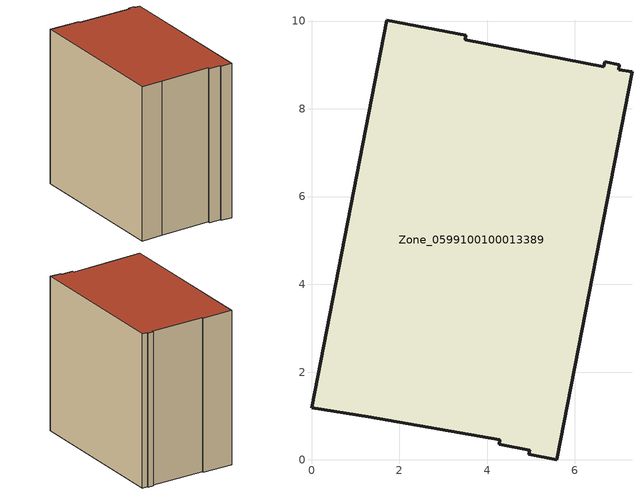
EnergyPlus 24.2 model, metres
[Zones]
Zone_0599100100013389
 floor ground (C_G): 7.02,9.01 7,8.89 7.3,8.84 5.59,0 4.95,0.12 4.97,0.22 4.27,0.36 4.29,0.46 1.29,0.98 0,1.19 1.71,10.02 3.52,9.67 3.5,9.57 6.66,8.96 6.68,9.07 z0
 wall outside (C_F): 7,8.89 7.02,9.01 6.68,9.07 6.66,8.96 3.5,9.57 3.52,9.67 1.71,10.02 0,1.19 1.29,0.98 4.29,0.46 4.27,0.36 4.97,0.22 4.95,0.12 5.59,0 7.3,8.84 7,8.89 z0:9.14
 roof outside (C_R): 7.3,8.84 7,8.89 7.02,9.01 6.68,9.07 6.66,8.96 3.5,9.57 3.52,9.67 1.71,10.02 0,1.19 1.29,0.98 4.29,0.46 4.27,0.36 4.97,0.22 4.95,0.12 5.59,0 z9.14
[BUILDING]
Pand.0599100100013389: North Axis=0; Terrain=City; Loads Convergence Tolerance Value=0.04; Temperature Convergence Tolerance Value=0.4; Solar Distribution=FullExterior; Maximum Number of Warmup Days=25; Minimum Number of Warmup Days=1
[Site:Location]
Rotterdam.The.Hague.AP_ZH_NLD Design_Conditions: Latitude=51.96; Longitude=4.45; Time Zone=1; Elevation=-4.5
[SITE:GROUNDTEMPERATURE:BUILDINGSURFACE]
18, 18, 18, 18, 18, 18, 18, 18, 18, 18, 18, 18
[MATERIAL] Thermal Absorptance=0.9; Solar Absorptance=0.7; Visible Absorptance=0.7
Name | Roughness | Thickness | Conductivity | Density | Specific Heat
G.TC.2015-2018 | MediumSmooth | 0.15 | 0.0428571 | 540 | 1210
F.TC.2015-2018 | Rough | 0.3 | 0.0666667 | 1920 | 840
R.TC.2015-2018 | MediumRough | 0.2 | 0.0333333 | 1500 | 1000
[CONSTRUCTION]
C_G: G.TC.2015-2018
C_F: F.TC.2015-2018
C_R: R.TC.2015-2018
[ZONE]
Zone_0599100100013389: Type=1; Multiplier=1; Ceiling Height=Autocalculate; Volume=Autocalculate; Floor Area=autocalculate; Part of Total Floor Area=Yes
[ZONEINFILTRATION:DESIGNFLOWRATE]
Infil_Zone_0599100100013389: Zone or ZoneList or Space or SpaceList=Zone_0599100100013389; Schedule=AlwaysOn; Design Flow Rate Calculation Method=Flow/Area; Flow Rate per Floor Area=0.0015; Constant Term Coefficient=1; Temperature Term Coefficient=0; Velocity Term Coefficient=0; Velocity Squared Term Coefficient=0
[HVACTEMPLATE:ZONE:IDEALLOADSAIRSYSTEM]
Zone_0599100100013389: Maximum Heating Supply Air Temperature=50; Minimum Cooling Supply Air Temperature=13; Maximum Heating Supply Air Humidity Ratio=0.0156; Minimum Cooling Supply Air Humidity Ratio=0.0077; Heating Limit=NoLimit; Cooling Limit=NoLimit; Dehumidification Control Type=ConstantSensibleHeatRatio; Cooling Sensible Heat Ratio=0.7; Dehumidification Setpoint=60; Humidification Control Type=None; Humidification Setpoint=30; Outdoor Air Method=None; Outdoor Air Flow Rate per Person=0.00944; Outdoor Air Flow Rate per Zone Floor Area=0; Outdoor Air Flow Rate per Zone=0; Demand Controlled Ventilation Type=None; Outdoor Air Economizer Type=NoEconomizer; Heat Recovery Type=None; Sensible Heat Recovery Effectiveness=0.7; Latent Heat Recovery Effectiveness=0.65
[ZONECONTROL:THERMOSTAT]
ThermostatControl_Zone_0599100100013389: Zone or ZoneList=Zone_0599100100013389; Control Type Schedule=DualSetpointControlType; Control 1=Thermostat_Zone_0599100100013389; Temperature Difference Between Cutout And Setpoint=0
[THERMOSTATSETPOINT:DUALSETPOINT]
Thermostat_Zone_0599100100013389: Heating Setpoint Temperature Schedule=HeatingSetpoint_Zone_0599100100013389; Cooling Setpoint Temperature Schedule=CoolingSetpoint_Zone_0599100100013389
[SCHEDULE:COMPACT]
HeatingSetpoint_Zone_0599100100013389: Through: 12/31, For: AllDays, Until: 24:00, 21
CoolingSetpoint_Zone_0599100100013389: Through: 12/31, For: AllDays, Until: 24:00, 24
DualSetpointControlType: Through: 12/31, For: AllDays, Until: 24:00, 4
AlwaysOn: Through: 12/31, For: AllDays, Until: 24:00, 1
